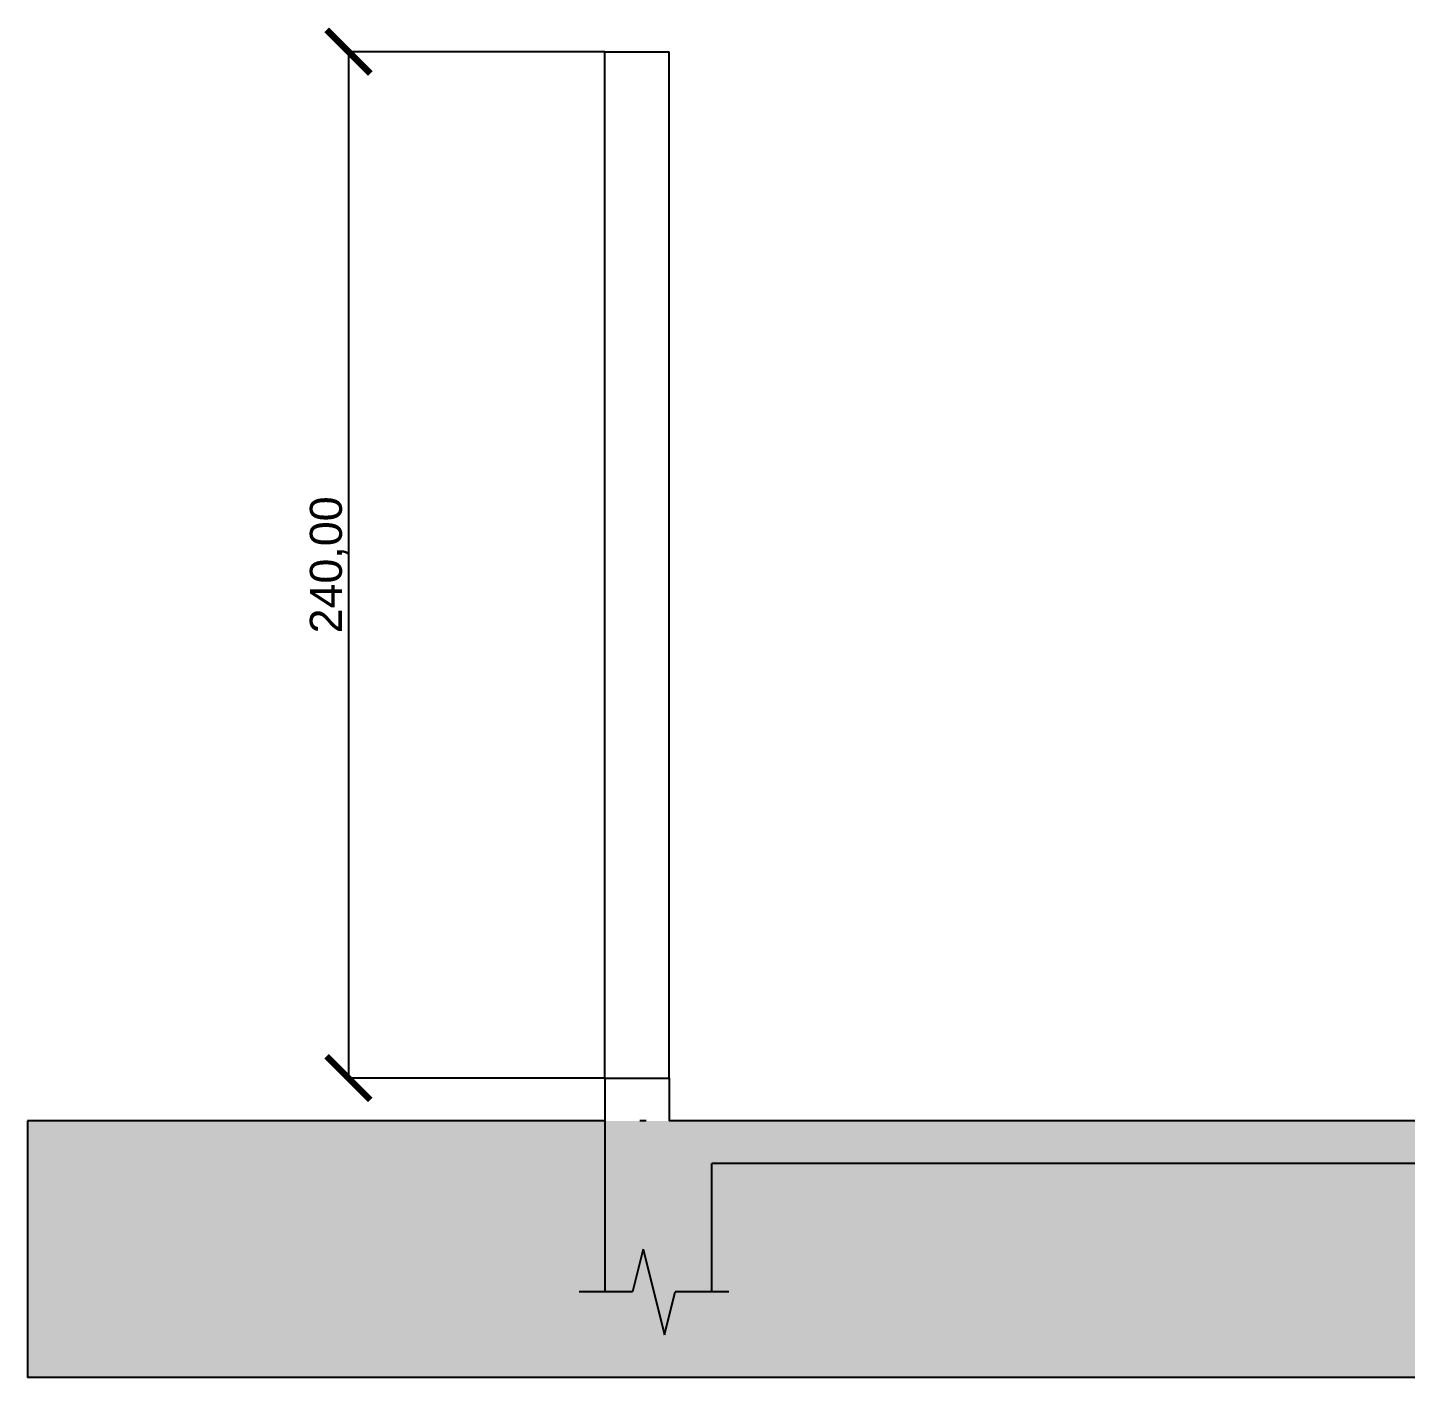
# Model space of a CAD drawing. Header units: metres. Extents: x 5374 to 25187, y 1840 to 7438.
# Drawn here: x 23822.2 to 24144.4, y 6225.3 to 6540.9 of the extents above; entities that cross this region are included whole.
import ezdxf

# ---------------------------------------------------------------- set-up
doc = ezdxf.new("R2010")
doc.units = ezdxf.units.M
for name, color, linetype in [('01', 1, 'Continuous'), ('04', 4, 'Continuous'), ('06', 6, 'Continuous')]:
    doc.layers.add(name, color=color, linetype=linetype)
doc.styles.get("Standard").update_dxf_attribs({"font": 'arial.ttf'})
doc.dimstyles.new('Cotas Externas', dxfattribs={"dimtxt": 7.5, "dimasz": 10.2, "dimexe": 0.125, "dimexo": 0.0625, "dimgap": 0.0625, "dimtad": 1, "dimzin": 1, "dimtxsty": 'Standard', "dimblk": 'ARCHTICK', "dimcen": 0.2, "dimadec": 0, "dimazin": 0, "dimtfac": 1, "dimtmove": 0, "dimatfit": 3, "dimfxl": 1, "dimarcsym": 0})

# ---------------------------------------------------------------- blocks, each defined once
blk = doc.blocks.new('_ArchTick')
at = {"color": 0, "linetype": 'ByBlock', "const_width": 0.15}
blk.add_lwpolyline([(-0.5, -0.5), (0.5, 0.5)], dxfattribs=at)
blk = doc.blocks.new('*D166')
at = {"layer": '04', "color": 0, "lineweight": -2, "transparency": 16777216}
for p, q in [((23957.16, 6535.26), (23897.11, 6535.26)), ((23897.24, 6535.26), (23897.24, 6295.26)), ((23957.16, 6295.26), (23897.11, 6295.26))]:
    blk.add_line(p, q, dxfattribs=at)
at = {"layer": 'Defpoints', "color": 0, "transparency": 16777216}
for p in [(23957.22, 6535.26), (23897.24, 6295.26), (23957.22, 6295.26)]:
    blk.add_point(p, dxfattribs=at)
at = {"layer": '04', "color": 0, "lineweight": -2, "transparency": 16777216, "xscale": 10.2, "yscale": 10.2, "zscale": 10.2}
for p, rotation in [((23897.24, 6535.26), 90), ((23897.24, 6295.26), 270)]:
    blk.add_blockref('_ArchTick', p, dxfattribs=dict(at, rotation=rotation))
at = {"layer": '04', "color": 0, "transparency": 16777216, "insert": (23892.67, 6415.26), "char_height": 7.5, "attachment_point": 5, "rotation": 90}
blk.add_mtext('240,00', dxfattribs=at)

msp = doc.modelspace()

# ---------------------------------------------------------------- hatches: boundary and pattern name
at = {"layer": '01'}
h = msp.add_hatch(dxfattribs=at)
h.set_pattern_fill('AR-CONC', color=256, scale=0.1)
h.set_pattern_definition([(50, (-292.62, 709.488), (18.218467, -1.5939086), [1.905, -20.955]), (355, (-292.62, 709.488), (-3.524342, 19.105685), [1.524, -16.764058]), (100.451445, (-291.102, 709.355), (14.694125, 17.511775), [1.619001, -17.809024]), (46.1842, (-292.62, 714.568), (27.107904, -4.204233), [2.8575, -31.4325]), (96.63556, (-290.36, 714.218), (23.740413, 24.742612), [2.428502, -26.71356]), (351.18415, (-292.62, 714.568), (23.740413, 24.742612), [2.285997, -25.145973]), (21, (-290.08, 713.298), (15.161439, -10.22652), [1.905, -20.955]), (326, (-290.08, 713.298), (6.180203, 18.418797), [1.524, -16.764]), (71.451445, (-288.817, 712.446), (21.341642, 8.192277), [1.619001, -17.808994]), (37.5, (-292.62, 709.488), (0.3088603, 8.4555039), [0, -16.5608, 0, -17.018, 0, -16.8275]), (7.5, (-292.62, 709.488), (6.6819663, 10.0180575), [0, -9.7028, 0, -16.1798, 0, -6.4135]), (327.5, (-298.2845, 709.488), (13.5590595, -0.5728744), [0, -6.35, 0, -19.812, 0, -26.289]), (317.5, (-300.824, 709.488), (14.812918, 2.542649), [0, -8.255, 0, -13.1572, 0, -18.669])])
h.paths.add_polyline_path([(24212.222, 6285.265), (24457.222, 6285.265), (24457.222, 6245.265), (24464.229, 6245.265), (24466.729, 6255.265), (24471.729, 6235.265), (24474.229, 6245.265), (24482.222, 6245.265), (24482.222, 6285.265), (24572.222, 6285.265), (24572.222, 6245.265), (24580.235, 6245.265), (24582.735, 6255.265), (24587.735, 6235.265), (24590.235, 6245.265), (24597.222, 6245.265), (24597.222, 6285.265), (24932.222, 6285.265), (24932.222, 6245.265), (24938.382, 6245.265), (24940.882, 6255.265), (24945.882, 6235.265), (24948.382, 6245.265), (24957.222, 6245.265), (24957.222, 6295.265), (24942.222, 6295.265), (24187.222, 6295.265), (24187.222, 6285.265), (23972.222, 6285.265), (23957.222, 6285.265), (23957.222, 6245.265), (23963.67, 6245.265), (23966.17, 6255.265), (23971.17, 6235.265), (23973.67, 6245.265), (23982.222, 6245.265), (23982.222, 6275.265), (24187.222, 6275.265), (24187.222, 6245.265), (24194.604, 6245.265), (24197.104, 6255.265), (24202.104, 6235.265), (24204.604, 6245.265), (24212.222, 6245.265)])
at = {"layer": '06'}
h = msp.add_hatch(dxfattribs=at)
h.set_pattern_fill('EARTH', color=1, scale=3, angle=45)
h.set_pattern_definition([(45, (-292.62, 709.488), (0, 26.940768), [19.05, -19.05]), (45, (-297.672, 714.54), (0, 26.940768), [19.05, -19.05]), (45, (-302.723, 719.59), (0, 26.940768), [19.05, -19.05]), (135, (-302.723, 722.958), (-26.940768, 0), [19.05, -19.05]), (135, (-297.672, 728.01), (-26.940768, 0), [19.05, -19.05]), (135, (-292.62, 733.061), (-26.940768, 0), [19.05, -19.05])])
h.paths.add_polyline_path([(25107.222, 6225.265), (25107.222, 6285.265), (24957.222, 6285.265), (24957.222, 6245.265), (24948.382, 6245.265), (24945.882, 6235.265), (24940.882, 6255.265), (24938.382, 6245.265), (24932.222, 6245.265), (24932.222, 6285.265), (24597.222, 6285.265), (24597.222, 6245.265), (24590.235, 6245.265), (24587.735, 6235.265), (24582.735, 6255.265), (24580.235, 6245.265), (24572.222, 6245.265), (24572.222, 6285.265), (24482.222, 6285.265), (24482.222, 6245.265), (24474.229, 6245.265), (24471.729, 6235.265), (24466.729, 6255.265), (24464.229, 6245.265), (24457.222, 6245.265), (24457.222, 6285.265), (24212.222, 6285.265), (24212.222, 6245.265), (24204.604, 6245.265), (24202.104, 6235.265), (24197.104, 6255.265), (24194.604, 6245.265), (24187.222, 6245.265), (24187.222, 6275.265), (23982.222, 6275.265), (23982.222, 6245.265), (23973.67, 6245.265), (23971.17, 6235.265), (23966.17, 6255.265), (23963.67, 6245.265), (23957.222, 6245.265), (23957.222, 6285.265), (23822.222, 6285.265), (23822.222, 6225.265)])

# ---------------------------------------------------------------- linework, layer by layer
for p, q in [((23957.222, 6295.265), (23957.222, 6535.265)), ((23957.222, 6535.265), (23972.222, 6535.265)), ((23972.222, 6295.265), (23972.222, 6535.265)), ((23957.222, 6295.265), (23957.222, 6245.265)), ((23957.236, 6295.265), (23972.222, 6295.265)), ((23972.222, 6295.265), (23972.222, 6285.265)), ((23822.222, 6285.265), (23822.222, 6225.265)), ((23957.222, 6285.265), (23822.222, 6285.265)), ((23966.834, 6285.265), (23965.357, 6285.265)), ((24187.222, 6285.265), (23972.222, 6285.265)), ((24187.222, 6275.265), (23982.222, 6275.265)), ((23982.222, 6245.265), (23982.222, 6275.265)), ((23966.17, 6255.265), (23963.67, 6245.265)), ((23966.17, 6255.265), (23971.17, 6235.265)), ((23963.67, 6245.265), (23951.17, 6245.265)), ((23971.17, 6235.265), (23973.67, 6245.265)), ((23986.17, 6245.265), (23973.67, 6245.265)), ((25107.222, 6225.265), (23822.222, 6225.265))]:
    msp.add_line(p, q, dxfattribs=at)

# ---------------------------------------------------------------- dimensions: what is measured, and where the dimension line sits
at = {"layer": '04'}
dim = msp.add_linear_dim(base=(23897.236, 6295.265), p1=(23957.222, 6535.265), p2=(23957.222, 6295.265), angle=90, dimstyle='Cotas Externas', dxfattribs=at)
dim.commit()
dim.dimension.update_dxf_attribs({"geometry": '*D166', "text_midpoint": (23892.667, 6415.265)})

doc.saveas('drawing.dxf')
